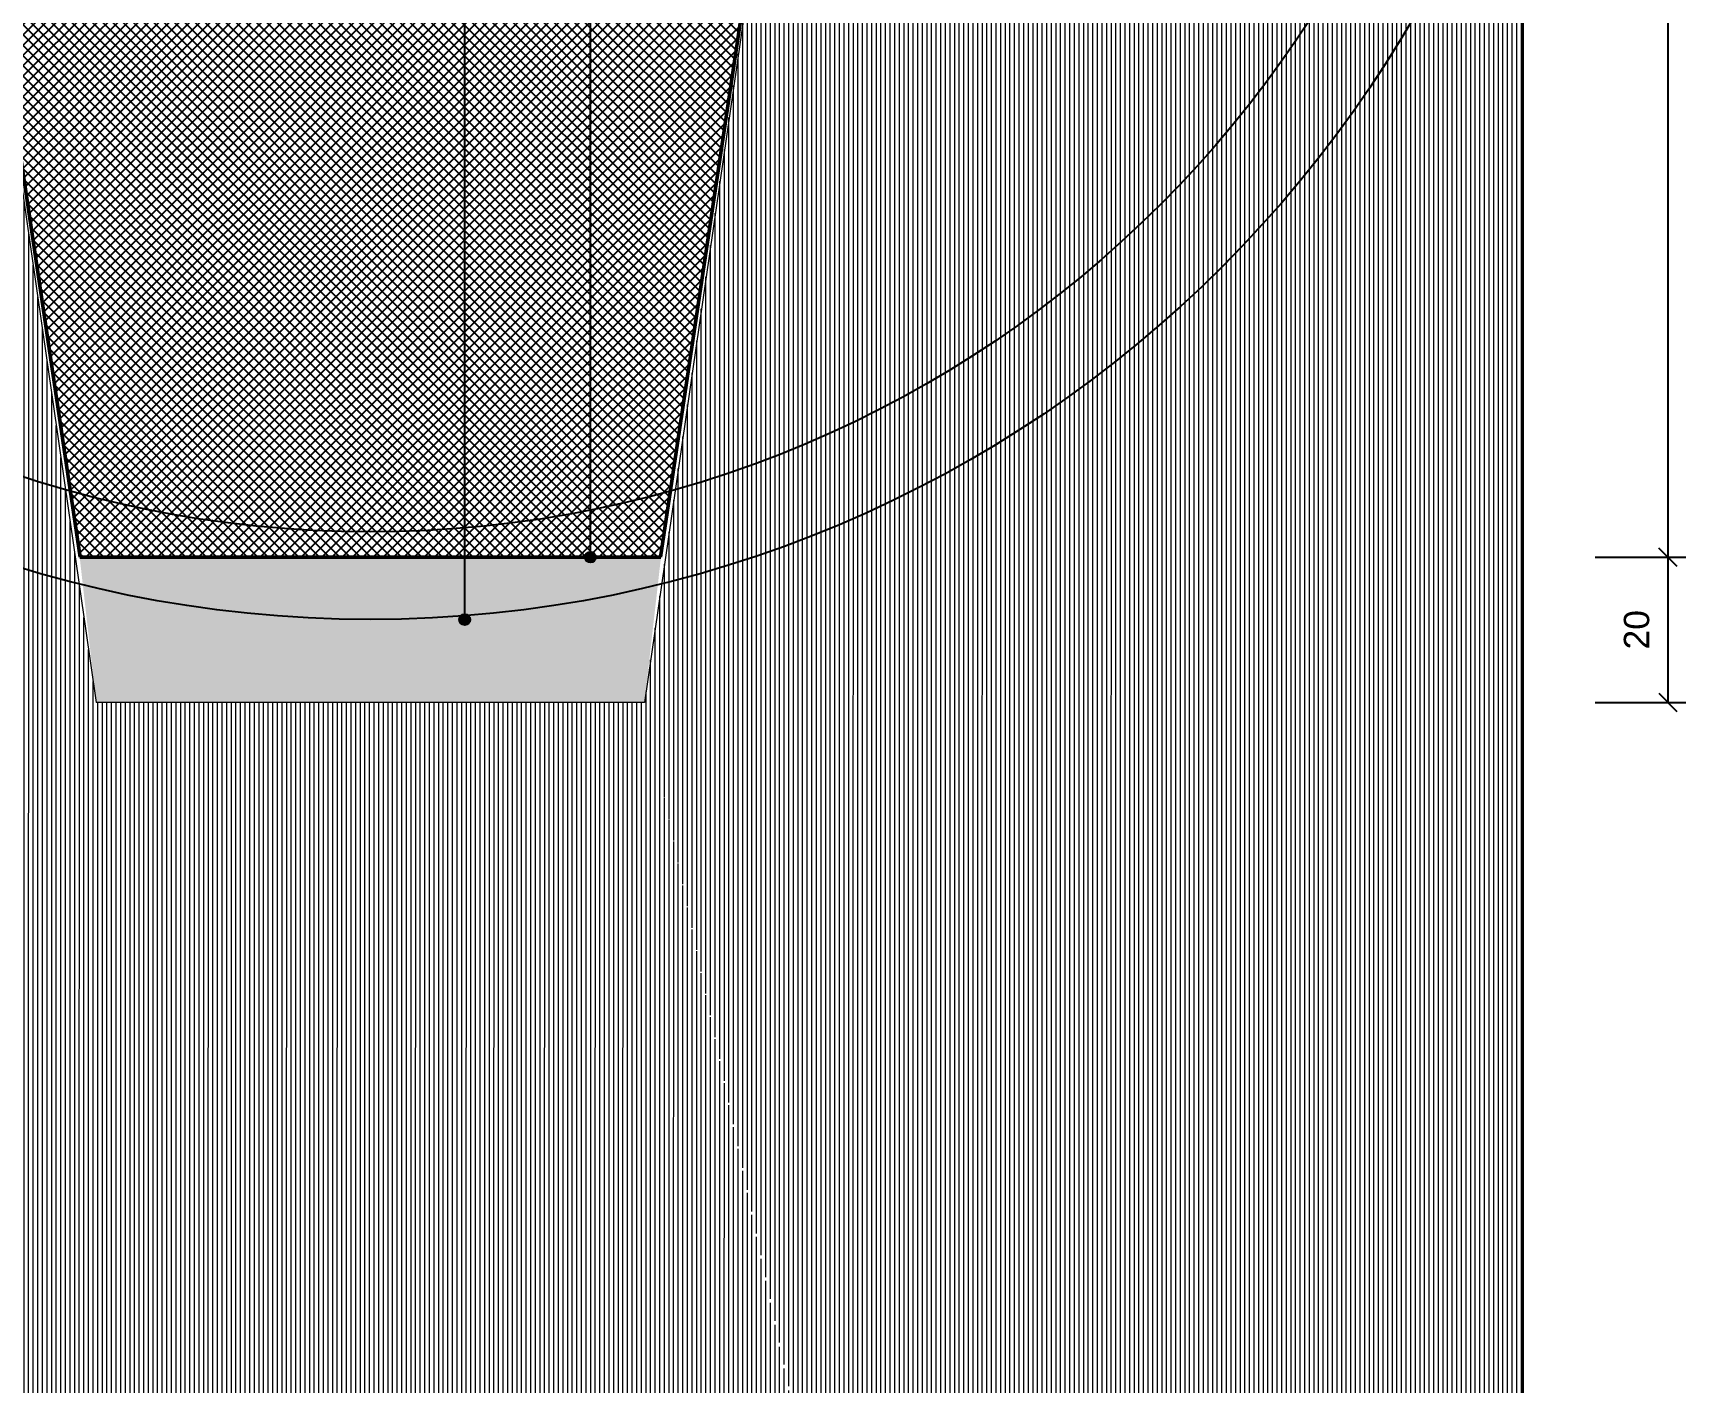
# Model space of a CAD drawing. Header units: metres. Extents: x -325 to 301, y -147 to 149.
# Drawn here: x 63.766 to 66.044, y 19.009 to 20.883 of the extents above; entities that cross this region are included whole.
import ezdxf

# ---------------------------------------------------------------- set-up
doc = ezdxf.new("R2010")
doc.units = ezdxf.units.M
doc.linetypes.add('ACAD_ISO03W100', pattern=[30, 12, -18])
doc.layers.get('Defpoints').update_dxf_attribs({"lineweight": 13})
doc.layers.add('-AUX_MON', color=3, linetype='Continuous', plot=False)
doc.layers.add('0-TX-1_25', color=7, linetype='Continuous', true_color=0x3f4f7f)
doc.layers.add('03-SOL-H-sorra', color=7, linetype='Continuous', true_color=0x7e7a67)
for name, color, linetype in [('02-L-Geotextile', 32, 'Continuous'), ('1-SECCIÓ', 1, 'Continuous'), ('EIT_3 TR terra vegetal', 45, 'Continuous')]:
    doc.layers.add(name, color=color, linetype=linetype)
doc.layers.add('1-CM', color=7, linetype='Continuous', lineweight=0)
doc.layers.add('3-TR Seleccionat', color=44, linetype='Continuous', lineweight=0)
doc.styles.get("Standard").update_dxf_attribs({"font": 'arial.ttf'})
doc.dimstyles.new('ISO-25', dxfattribs={"dimtxt": 0.1, "dimasz": 0.1, "dimexe": 0.1, "dimexo": 0.1, "dimgap": 0.1, "dimtad": 1, "dimdec": 0, "dimlfac": 100, "dimzin": 9, "dimtxsty": 'Standard', "dimblk": 'OBLIQUE', "dimcen": 0.1, "dimadec": 0, "dimazin": 0, "dimtfac": 1, "dimtdec": 0, "dimtmove": 0, "dimatfit": 3, "dimldrblk": 'OBLIQUE', "dimfxl": 1, "dimarcsym": 0})

# ---------------------------------------------------------------- blocks, each defined once
blk = doc.blocks.new('_Oblique')
at = {"color": 0, "lineweight": -2}
blk.add_line((-0.499999999995058, -0.4999999998130015), (0.500000000028669, 0.500000000163238), dxfattribs=at)
blk = doc.blocks.new('*D274')
at = {"layer": '0-TX-1_25', "color": 0, "lineweight": -2, "transparency": 16777216}
for p, q in [((65.91876400843465, 21.96043023682924), (66.04376400843465, 21.96043023682924)), ((66.01876400843464, 21.96043023682924), (66.01876400843464, 20.16043023154279)), ((65.91876400843465, 20.16043023154279), (66.04376400843465, 20.16043023154279))]:
    blk.add_line(p, q, dxfattribs=at)
at = {"layer": 'Defpoints', "color": 0, "transparency": 16777216}
for p in [(65.81883020480724, 21.96043023682924), (64.80779410391537, 20.16043023154279), (66.01876400843464, 20.16043023154279)]:
    blk.add_point(p, dxfattribs=at)
at = {"layer": '0-TX-1_25', "color": 0, "lineweight": -2, "transparency": 16777216, "xscale": 0.025, "yscale": 0.025, "zscale": 0.025}
for p, rotation in [((66.01876400843464, 21.96043023682924), 90), ((66.01876400843464, 20.16043023154279), 270)]:
    blk.add_blockref('_Oblique', p, dxfattribs=dict(at, rotation=rotation))
at = {"layer": '0-TX-1_25', "color": 0, "transparency": 16777216, "insert": (65.97589395386437, 21.060430234186), "char_height": 0.035, "attachment_point": 5, "rotation": 90}
blk.add_mtext('180', dxfattribs=at)
blk = doc.blocks.new('*D275')
at = {"layer": '0-TX-1_25', "color": 0, "lineweight": -2, "transparency": 16777216}
for p, q in [((65.91876400845221, 20.16043023154279), (66.04376400845221, 20.16043023154279)), ((66.01876400845221, 20.16043023154279), (66.01876400845221, 19.96043023154279)), ((65.91876400845221, 19.96043023154279), (66.04376400845221, 19.96043023154279))]:
    blk.add_line(p, q, dxfattribs=at)
at = {"layer": 'Defpoints', "color": 0, "transparency": 16777216}
for p in [(64.80779410391537, 20.16043023154279), (64.80779410391537, 19.96043023154279), (66.01876400845221, 19.96043023154279)]:
    blk.add_point(p, dxfattribs=at)
at = {"layer": '0-TX-1_25', "color": 0, "lineweight": -2, "transparency": 16777216, "xscale": 0.025, "yscale": 0.025, "zscale": 0.025}
for p, rotation in [((66.01876400845221, 20.16043023154279), 90), ((66.01876400845221, 19.96043023154279), 270)]:
    blk.add_blockref('_Oblique', p, dxfattribs=dict(at, rotation=rotation))
at = {"layer": '0-TX-1_25', "color": 0, "transparency": 16777216, "insert": (65.97589395388194, 20.06043023154277), "char_height": 0.035, "attachment_point": 5, "rotation": 90}
blk.add_mtext('20', dxfattribs=at)
blk = doc.blocks.new('POINT')
at = {"layer": '0-TX-1_25'}
h = blk.add_hatch(dxfattribs=at)
h.set_pattern_fill('ANGLE', color=256)
h.set_pattern_definition([(0, (-83.74681484067048, -12.72584030761209), (0, 6.985), [5.08, -1.905]), (90, (-83.74681484067048, -12.72584030761209), (-6.985, 4.277078946022131e-16), [5.08, -1.905])])
edge = h.paths.add_edge_path()
edge.add_arc((0, 0), 0.0075, 0, 360)
h = blk.add_hatch(color=256, dxfattribs=at)
h.dxf.hatch_style = 1
edge = h.paths.add_edge_path()
edge.add_arc((0, 0), 0.0075, 0, 360)
blk.add_circle((0, 0), 0.0075, dxfattribs=at)

msp = doc.modelspace()

# ---------------------------------------------------------------- hatches: boundary and pattern name
at = {"layer": '03-SOL-H-sorra'}
h = msp.add_hatch(dxfattribs=at)
h.set_pattern_fill('GRAVEL', color=256, scale=0.0015, angle=45.57823182521773, style=0)
h.set_pattern_definition([(273.5910193252177, (346871.6052549782, 4550246.879727408), (0.0315614064445395, -0.4576978562580837), [0.005125821599999999, -0.5074572545934749]), (230.5479728252178, (346871.6055760299, 4550246.874611642), (0.2927988807063723, 0.3532028672832049), [0.008796070799999998, -0.8708107334028599]), (178.0886789252177, (346871.5999867274, 4550246.867819698), (0.5659992078467491, -0.02122985437609437), [0.0062022228, -0.6140208419114999]), (312.8519208252177, (346871.596389217, 4550246.85054042), (-0.5175580738186486, 0.5605615490069846), [0.008010067800000001, -0.79299656138607]), (338.4118860052178, (346871.6018369105, 4550246.844668129), (-0.4598729198166084, 0.1839537648957676), [0.007854505500000001, -0.77759711618016]), (42.85192082521767, (346871.6091404547, 4550246.841778205), (-0.5605615490069846, -0.5175580738186486), [0.008010067800000001, -0.79299656138607]), (83.27247229521772, (346871.6150127453, 4550246.847225898), (-0.07456488151619256, -0.6204217665785452), [0.0105929049, -1.048696729713705]), (117.8335601952177, (346871.6162536808, 4550246.857745857), (-0.4119755516710567, 0.7771642521535052), [0.0100007928, -0.990078849028575]), (167.0077974452177, (346871.611584262, 4550246.866589637), (-0.5670867396270464, 0.1289874402380721), [0.008037194999999999, -0.7956831854806801]), (220.8145901252177, (346871.6037528052, 4550246.868396549), (0.3205539276823793, 0.2726565595165129), [0.0091756992, -0.44960905425]), (267.9756696252177, (346871.5968083764, 4550246.862399193), (-0.02068608868320609, -0.6198780006864176), [0.0118661688, -1.174751587682655]), (184.3923066552177, (346871.6230621681, 4550246.877212912), (-0.3499402705637986, -0.03047387467488752), [0.004050068099999999, -0.40095848736516]), (217.0474662252178, (346871.6190239775, 4550246.876902736), (0.4011002339134928, 0.3004116048933317), [0.007705229699999999, -0.7628195849555999]), (270.5782318252178, (346871.6128741364, 4550246.872260505), (0.02721127936783295, -0.02666751347925078), [0.0053881401, -0.04849339662642]), (248.7768223352178, (346871.6077420569, 4550246.873555817), (0.07891500867375595, 0.189391423792005), [0.0029016198, -0.2872593355334099]), (337.3796413152177, (346871.6066916694, 4550246.870851002), (-0.108301351586422, 0.05279126106236078), [0.004103484300000001, -0.20107129485]), (76.54198835521774, (346871.6104794979, 4550246.869272701), (0.02557998170702847, 0.1349688650610565), [0.006664794899999999, -0.21549447229365]), (207.1432830052177, (346871.6120306097, 4550246.87575447), (0.08054630632486659, 0.02775504526062822), [0.004819307100000001, -0.11566347175242]), (61.96777215921773, (346871.5912245116, 4550246.85506846), (0.1850412966889904, 0.3521153341160528), [0.006751320000000001, -0.668382400088085]), (115.9244077652177, (346871.5943974249, 4550246.861027753), (0.1926540191158534, -0.402187765749548), [0.0056639841, -0.560733235173]), (338.7768223352177, (346871.6065883539, 4550246.881087973), (-0.1893914237921448, 0.07891500867381042), [0.005803201500000001, -0.2843577538334099]), (29.18869149521774, (346871.6119979838, 4550246.878987198), (-0.3483089728825237, -0.1921102532649198), [0.00675132, -0.6683824000880999]), (25.02218660521773, (346871.6080955048, 4550246.838534602), (-0.1877601261319029, -0.08272136988065176), [0.006510527999999999, -0.3190160146965901]), (340.3533724252178, (346871.6139949837, 4550246.841288355), (-0.4326616405274602, 0.1572862511984727), [0.0054550818, -0.5400539007108001]), (112.3796413152177, (346871.6340663084, 4550246.854692572), (-0.08272136989245123, 0.1877601261267086), [0.0058032015, -0.2843577538334099]), (62.93225646521773, (346871.63185678, 4550246.860058701), (-0.237832557729163, -0.4604166857141386), [0.006386741100000002, -0.632285639703]), (115.0221866052177, (346871.6209992268, 4550246.841359045), (0.08272136987934776, -0.1877601261324785), [0.003255263999999999, -0.3222712786965901]), (146.8881642992177, (346871.6324662575, 4550246.853059895), (-0.135512630950578, 0.07945877454916227), [0.001942719, -0.19232992446789]), (211.5419883572177, (346871.6308390184, 4550246.854121158), (0.1072138198055686, 0.05496632462423911), [0.007854505500000001, -0.149235818836035]), (231.5872377852177, (346871.6241449518, 4550246.850012278), (0.2394638554089973, 0.2987803071700668), [0.007279005, -0.720620472950055]), (349.2682993552177, (346871.612928513, 4550246.866872625), (-0.08109007221672618, 0.02612374758503379), [0.005494858199999999, -0.1318766453952]), (38.73545841521775, (346871.6183272676, 4550246.865849426), (0.5077702878614525, 0.4092567223212005), [0.0095933514, -0.9497401359754649]), (106.5236277252177, (346871.6258104843, 4550246.871852221), (0.08380890165317186, -0.2955177118273786), [0.0039226236, -0.38834088477165]), (135.5782318252177, (346871.6246948449, 4550246.875612861), (-0.05387879284707866, -0.0005437658885821262), [0.002286, -0.035814]), (165.8346689852177, (346871.6227952631, 4550246.850268078), (0.2971490094863614, -0.07782747690418311), [0.005293004400000001, -0.524009111598]), (93.59101932521773, (346871.6176631837, 4550246.851563389), (-0.03156140644293765, 0.4576978562581842), [0.0102516432, -0.5023314329934748]), (45.57823182521773, (346871.6170210802, 4550246.861794923), (-0.0005437658885821262, 0.05387879284707866), [0.009905999999999998, -0.028194]), (10.88307832521775, (346871.6239546337, 4550246.868869855), (0.4571540903210559, 0.08544019957095594), [0.0060241434, -0.5963897508621]), (299.6328359252177, (346871.6298704256, 4550246.870007246), (0.08217760399441565, -0.1338813332833923), [0.005547436199999999, -0.27182475058158]), (253.2242071852178, (346871.6326133042, 4550246.865185343), (-0.2345699624821267, -0.7836894427648844), [0.009032176500000001, -0.89418696634407]), (221.0043105652177, (346871.6300063671, 4550246.856537547), (-0.3738889545980399, -0.3270791183025397), [0.009555441899999998, -0.9459876968436])])
h.paths.add_polyline_path([(64.63102789414536, 20.16043023154279), (64.60834199929445, 19.96043023154279), (63.85255220055002, 19.96043023200845), (63.8298663056991, 20.16043023154279)])
at = {"layer": '3-TR Seleccionat'}
h = msp.add_hatch(dxfattribs=at)
h.set_pattern_fill('ANSI31', color=256, scale=0.002, angle=225, style=0)
h.set_pattern_definition([(270, (441139.7760177886, -650815.0060031248), (-0.00635, -1.734723475976807e-18), [])])
h.paths.add_polyline_path([(64.8079300394395, 19.00873812584505), (64.60834199929445, 19.96043023154279), (63.85255220055002, 19.96043023154279), (63.61945598668057, 21.58042991498475), (62.81883020480718, 21.58042971085115), (62.81883020480723, 19.0087381265639)])
h.paths.add_polyline_path([(64.84231306043449, 21.58043021274953), (64.60834199929445, 19.96043023154279), (64.80920793470463, 19.00873812625365), (65.81883016015794, 19.0087381261553), (65.81883024945647, 21.58043043076142)])
at = {"layer": 'EIT_3 TR terra vegetal'}
h = msp.add_hatch(dxfattribs=at)
h.set_pattern_fill('_USER', color=256, scale=0.01, angle=45.00000000000005, style=0, double=1, pattern_type=0)
h.set_pattern_definition([(45.00000000000005, (-205.1398111369926, 53.83832051372156), (-0.007071067811865481, 0.007071067811865469), []), (135.0000000000001, (-205.1398111369926, 53.83832051372156), (-0.00707106781186547, -0.007071067811865481), [])])
h.paths.add_polyline_path([(63.58972877146094, 21.78042990740408), (63.83051917568791, 20.16043023154279), (64.63102789414536, 20.16043023154279), (64.87219005368169, 21.7806082015363), (64.8633631609166, 21.78043021837833), (64.86044709955436, 21.96075119508767), (64.72623388537994, 21.96043023154279), (63.86124338833685, 21.960430231518), (63.6004471002901, 21.96042672909657), (63.5955641365703, 21.78042990889219)])

# ---------------------------------------------------------------- linework, layer by layer
at = {"layer": '-AUX_MON'}
for radius in [1.660836223737217, 1.540138442924032]:
    msp.add_circle((64.23044709992696, 21.73543032151288), radius, dxfattribs=at)
at = {"layer": '0-TX-1_25'}
for points in [[(64.36060011185782, 20.07443261852944), (64.36060011185782, 22.60469294267346)], [(64.53387422364028, 20.16043023154279), (64.5338742236403, 22.60469294266888)]]:
    msp.add_lwpolyline(points, dxfattribs=at)
at = {"layer": '02-L-Geotextile', "linetype": 'ACAD_ISO03W100', "ltscale": 0.002, "const_width": 0.005}
for points in [[(63.58972877146094, 21.78042990740414), (63.83051917568792, 20.16043023154279)], [(64.87219005368169, 21.7806082015363), (64.63037502415654, 20.16043023154279)]]:
    msp.add_lwpolyline(points, dxfattribs=at)
at = {"layer": '02-L-Geotextile', "color": 244, "linetype": 'ACAD_ISO03W100', "ltscale": 0.002, "true_color": 0x991b1e, "const_width": 0.005}
msp.add_lwpolyline([(63.8298663056991, 20.16043023154279), (64.63102789414536, 20.16043023154279)], dxfattribs=at)
at = {"layer": '1-CM'}
for points in [[(63.58972877146094, 21.78042990740414), (63.85255220055002, 19.96043023154279)], [(64.87219005368169, 21.7806082015363), (64.60834199929445, 19.96043023154279)], [(64.63102789414536, 20.16043023154279), (63.8298663056991, 20.16043023154279)], [(64.60834199929445, 19.96043023154279), (63.85255220055002, 19.96043023154279)]]:
    msp.add_lwpolyline(points, dxfattribs=at)
at = {"layer": '1-SECCIÓ'}
msp.add_lwpolyline([(65.81883020480717, 22.06043023768164), (65.81883020480723, 19.00873812620448)], dxfattribs=at)

# ---------------------------------------------------------------- block references
at = {"layer": '0-TX-1_25'}
for p in [(64.53387422364028, 20.16043023154279), (64.36060011185782, 20.07443261852944)]:
    msp.add_blockref('POINT', p, dxfattribs=at)

# ---------------------------------------------------------------- dimensions: what is measured, and where the dimension line sits
for base, p1, p2, picture, middle in [((66.01876400843464, 20.16043023154279), (65.81883020480721, 21.96043023682924), (64.80779410391534, 20.16043023154279), '*D274', (65.97589395386437, 21.060430234186)), ((66.01876400845221, 19.96043023154279), (64.80779410391534, 20.16043023154279), (64.80779410391534, 19.96043023154279), '*D275', (65.97589395388194, 20.06043023154277))]:
    dim = msp.add_linear_dim(base=base, p1=p1, p2=p2, angle=90, dimstyle='ISO-25', override={"dimtxt": 0.035, "dimasz": 0.025, "dimexe": 0.025, "dimexo": 0.025, "dimgap": 0.025, "dimblk1": 'Oblique', "dimblk2": 'Oblique', "dimsah": 1, "dimfxl": 0.1, "dimfxlon": 1, "dimarcsym": 1}, dxfattribs=at)
    dim.commit()
    dim.dimension.update_dxf_attribs({"geometry": picture, "text_midpoint": middle})

doc.saveas('drawing.dxf')
